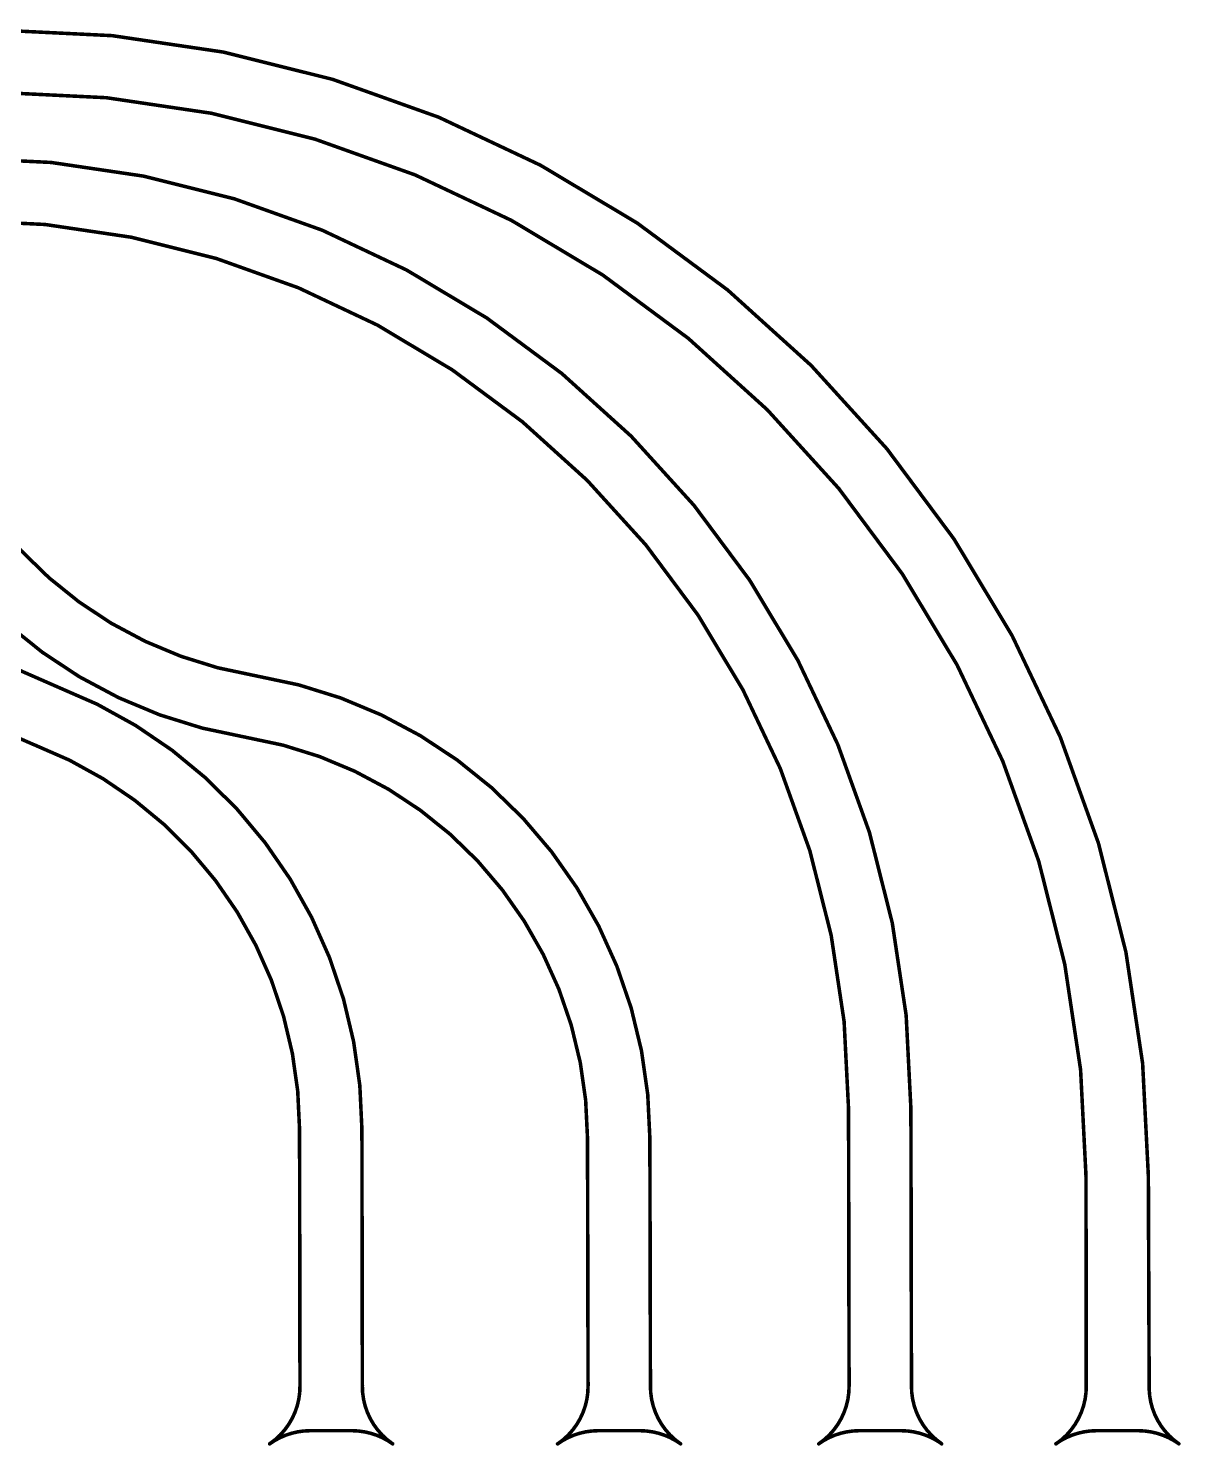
# Model space of a CAD drawing. Header units: inches. Extents: x -17 to 443, y -40 to 218.
# Drawn here: x 360.6 to 443.2, y 27 to 128.6 of the extents above; entities that cross this region are included whole.
import ezdxf

# ---------------------------------------------------------------- set-up
doc = ezdxf.new("R2010")
doc.units = ezdxf.units.IN
doc.layers.add('Fabrication', color=76, linetype='Continuous')

msp = doc.modelspace()

# ---------------------------------------------------------------- linework, layer by layer
at = {"layer": 'Fabrication', "const_width": 0.254}
for points in [[(358.58, 128.5, -0.413783), (440.92, 46.34)], [(358.61, 124.03, -0.413672), (436.45, 46.33)], [(355.58, 119.34, -0.413759), (423.9, 51.16)], [(355.59, 114.87, -0.413759), (419.43, 51.15)], [(376.22, 77.79, -0.367596), (347.72, 111.28)], [(376.93, 82.2, -0.367596), (352.19, 111.28)], [(361.08, 77.24, -0.307813), (338.99, 109.1)], [(362.69, 81.42, -0.258469), (344.01, 103.7)], [(362.69, 81.42, -0.310195), (384.55, 49.68)], [(376.93, 82.2, -0.367206), (405.19, 49.03)], [(361.09, 77.24, -0.310195), (380.08, 49.67)], [(376.22, 77.79, -0.367206), (400.72, 49.02)], [(380.11, 31.29, -0.250069), (377.94, 27.12)], [(386.75, 27.12, -0.250069), (384.58, 31.29)], [(400.76, 31.29, -0.250069), (398.59, 27.12)], [(407.39, 27.12, -0.250069), (405.23, 31.29)], [(419.47, 31.29, -0.250069), (417.3, 27.12)], [(426.11, 27.12, -0.250069), (423.94, 31.29)], [(436.47, 31.29, -0.250069), (434.31, 27.12)], [(443.11, 27.12, -0.238933), (440.98, 31.02)], [(377.94, 27.12, -0.154613), (380.8, 28.06)], [(383.88, 28.06, -0.154613), (386.75, 27.12)], [(398.58, 27.12, -0.154613), (401.45, 28.06)], [(404.53, 28.06, -0.154613), (407.39, 27.12)], [(417.29, 27.12, -0.154613), (420.16, 28.06)], [(423.24, 28.06, -0.154613), (426.11, 27.12)], [(434.29, 27.12, -0.154613), (437.16, 28.06)], [(440.24, 28.06, -0.154613), (443.11, 27.12)]]:
    msp.add_lwpolyline(points, format="xyb", dxfattribs=at)
at = {"layer": 'Fabrication', "const_width": 0.127}
for points in [[(362.62, 81.42, 1), (362.75, 81.42, 1)], [(362.62, 81.42, 1), (362.75, 81.42, 1)], [(376.87, 82.2, 1), (377, 82.2, 1)], [(376.87, 82.2, 1), (377, 82.2, 1)], [(361.02, 77.24, 1), (361.15, 77.24, 1)], [(361.02, 77.24, 1), (361.15, 77.24, 1)], [(361.02, 77.24, 1), (361.15, 77.24, 1)], [(361.02, 77.24, 1), (361.15, 77.24, 1)], [(376.15, 77.79, 1), (376.28, 77.79, 1)], [(376.15, 77.79, 1), (376.28, 77.79, 1)], [(419.37, 51.15, 1), (419.5, 51.15, 1)], [(419.37, 51.15, 1), (419.5, 51.15, 1)], [(423.84, 51.16, 1), (423.97, 51.16, 1)], [(423.84, 51.16, 1), (423.97, 51.16, 1)], [(384.49, 49.68, 1), (384.61, 49.68, 1)], [(384.49, 49.68, 1), (384.61, 49.68, 1)], [(380.02, 49.67, 1), (380.14, 49.67, 1)], [(380.02, 49.67, 1), (380.14, 49.67, 1)], [(400.66, 49.02, 1), (400.79, 49.02, 1)], [(400.66, 49.02, 1), (400.79, 49.02, 1)], [(405.13, 49.03, 1), (405.26, 49.03, 1)], [(405.13, 49.03, 1), (405.26, 49.03, 1)], [(436.38, 46.33, 1), (436.51, 46.33, 1)], [(436.38, 46.33, 1), (436.51, 46.33, 1)], [(440.85, 46.34, 1), (440.98, 46.34, 1)], [(440.85, 46.34, 1), (440.98, 46.34, 1)], [(380.05, 31.29, 1), (380.18, 31.29, 1)], [(380.05, 31.29, 1), (380.18, 31.29, 1)], [(384.52, 31.29, 1), (384.65, 31.29, 1)], [(384.52, 31.29, 1), (384.65, 31.29, 1)], [(400.69, 31.29, 1), (400.82, 31.29, 1)], [(400.69, 31.29, 1), (400.82, 31.29, 1)], [(405.16, 31.29, 1), (405.29, 31.29, 1)], [(405.16, 31.29, 1), (405.29, 31.29, 1)], [(419.41, 31.29, 1), (419.53, 31.29, 1)], [(419.41, 31.29, 1), (419.53, 31.29, 1)], [(423.88, 31.29, 1), (424, 31.29, 1)], [(423.88, 31.29, 1), (424, 31.29, 1)], [(436.41, 31.29, 1), (436.54, 31.29, 1)], [(436.41, 31.29, 1), (436.54, 31.29, 1)], [(440.91, 31.02, 1), (441.04, 31.02, 1)], [(440.91, 31.02, 1), (441.04, 31.02, 1)], [(380.74, 28.06, 1), (380.87, 28.06, 1)], [(380.74, 28.06, 1), (380.87, 28.06, 1)], [(383.82, 28.06, 1), (383.95, 28.06, 1)], [(383.82, 28.06, 1), (383.95, 28.06, 1)], [(401.38, 28.06, 1), (401.51, 28.06, 1)], [(401.38, 28.06, 1), (401.51, 28.06, 1)], [(404.46, 28.06, 1), (404.59, 28.06, 1)], [(404.46, 28.06, 1), (404.59, 28.06, 1)], [(420.1, 28.06, 1), (420.22, 28.06, 1)], [(420.1, 28.06, 1), (420.22, 28.06, 1)], [(423.18, 28.06, 1), (423.3, 28.06, 1)], [(423.18, 28.06, 1), (423.3, 28.06, 1)], [(437.1, 28.06, 1), (437.22, 28.06, 1)], [(437.1, 28.06, 1), (437.22, 28.06, 1)], [(440.17, 28.06, 1), (440.3, 28.06, 1)], [(440.17, 28.06, 1), (440.3, 28.06, 1)], [(377.87, 27.12, 1), (378, 27.12, 1)], [(377.88, 27.12, 1), (378.01, 27.12, 1)], [(386.69, 27.12, 1), (386.82, 27.12, 1)], [(386.69, 27.12, 1), (386.82, 27.12, 1)], [(398.51, 27.12, 1), (398.64, 27.12, 1)], [(398.52, 27.12, 1), (398.65, 27.12, 1)], [(407.33, 27.12, 1), (407.46, 27.12, 1)], [(407.33, 27.12, 1), (407.46, 27.12, 1)], [(417.23, 27.12, 1), (417.36, 27.12, 1)], [(417.24, 27.12, 1), (417.36, 27.12, 1)], [(426.04, 27.12, 1), (426.17, 27.12, 1)], [(426.04, 27.12, 1), (426.17, 27.12, 1)], [(434.23, 27.12, 1), (434.35, 27.12, 1)], [(434.24, 27.12, 1), (434.37, 27.12, 1)], [(443.04, 27.12, 1), (443.17, 27.12, 1)], [(443.04, 27.12, 1), (443.17, 27.12, 1)]]:
    msp.add_lwpolyline(points, format="xyb", close=True, dxfattribs=at)
at = {"layer": 'Fabrication', "const_width": 0.254}
for points in [[(361.08, 77.24), (361.09, 77.24)], [(419.43, 51.15), (419.47, 31.29)], [(423.9, 51.16), (423.94, 31.29)], [(384.55, 49.68), (384.58, 31.29)], [(380.08, 49.67), (380.11, 31.29)], [(400.72, 49.02), (400.76, 31.29)], [(405.19, 49.03), (405.23, 31.29)], [(436.45, 46.33), (436.47, 31.29)], [(440.92, 46.34), (440.98, 31.02)], [(380.8, 28.06), (383.88, 28.06)], [(401.45, 28.06), (404.53, 28.06)], [(420.16, 28.06), (423.24, 28.06)], [(437.16, 28.06), (440.24, 28.06)]]:
    msp.add_lwpolyline(points, dxfattribs=at)

doc.saveas('drawing.dxf')
